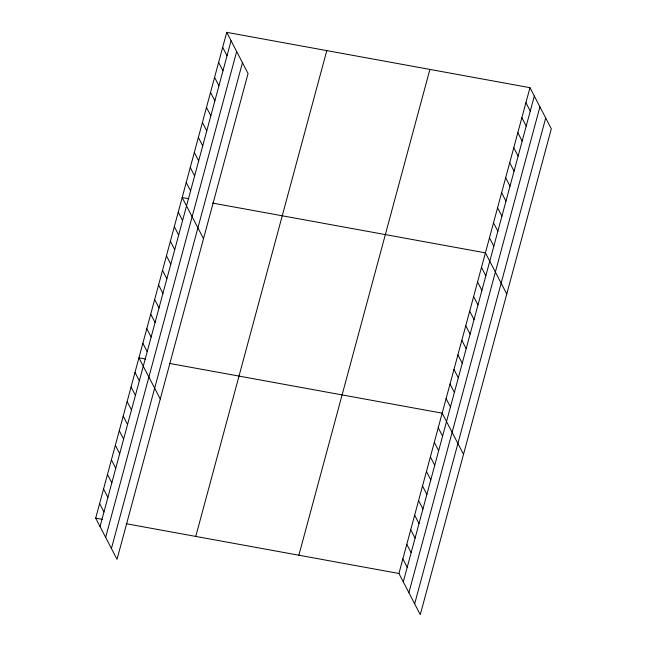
<?xml version="1.0" encoding="UTF-8"?>
<svg xmlns="http://www.w3.org/2000/svg" width="647" height="647" viewBox="0 0 647 647"><rect width="100%" height="100%" fill="white"/><g stroke="black" fill="none" stroke-linecap="round" stroke-linejoin="round"><path stroke-width="0.97" d="M226.725 32.35L248.068 73.515L117.034 559.323L95.691 518.158L226.725 32.35L529.966 87.677L551.309 128.842L420.275 614.65L398.932 573.485L529.966 87.677M100.034 526.545L231.076 40.737M105.647 537.366L236.681 51.55M111.421 548.51L242.455 62.694M195.766 536.42L326.8 50.603M298.865 555.231L429.899 69.415M403.283 581.863L534.317 96.055M408.888 592.684L539.922 106.876M414.662 603.829L545.696 118.021M188.843 198.742L182.179 197.529L203.514 238.694M212.669 203.093L485.42 252.848L506.755 294.013M145.607 359.061L138.935 357.84L160.27 399.013M169.433 363.404L442.176 413.166L463.511 454.331M95.691 518.158L102.363 519.379M126.189 523.722L398.932 573.485M525.922 102.687L530.265 111.074M521.87 117.705L526.213 126.092M517.818 132.724L522.161 141.103M513.767 147.734L518.11 156.121M509.715 162.753L514.066 171.14M505.671 177.771L510.014 186.15M501.619 192.782L505.962 201.168M497.567 207.8L501.91 216.187M493.515 222.819L497.866 231.197M489.464 237.829L493.815 246.216M481.489 267.421L485.832 275.808M477.559 281.995L481.902 290.382M473.62 296.569L477.971 304.955M469.69 311.142L474.041 319.529M465.759 325.724L470.11 334.103M461.829 340.298L466.18 348.676M457.898 354.871L462.249 363.25M453.968 369.445L458.311 377.824M450.037 384.019L454.38 392.397M446.106 398.592L450.449 406.979M438.245 427.74L442.588 436.127M434.315 442.313L438.658 450.7M222.673 47.368L227.024 55.747M430.384 456.887L434.727 465.274M218.629 62.379L222.972 70.766M426.454 471.461L430.797 479.848M214.578 77.397L218.921 85.784M422.523 486.034L426.866 494.421M210.526 92.416L214.869 100.795M418.593 500.608L422.936 508.995M206.474 107.426L210.825 115.813M414.662 515.19L419.005 523.569M202.43 122.445L206.773 130.831M410.724 529.764L415.075 538.142M198.378 137.463L202.721 145.842M406.793 544.337L411.144 552.716M194.326 152.482L198.669 160.86M402.863 558.911L407.214 567.29M190.275 167.492L194.618 175.879M186.223 182.511L190.574 190.889M178.24 212.103L182.591 220.481M174.31 226.676L178.661 235.055M170.379 241.25L174.73 249.629M166.449 255.824L170.8 264.202M162.518 270.397L166.869 278.784M158.588 284.971L162.931 293.358M154.657 299.545L159 307.932M150.727 314.118L155.07 322.505M146.796 328.692L151.139 337.079M142.866 343.266L147.209 351.653M135.005 372.421L139.348 380.8M131.074 386.995L135.417 395.374M127.144 401.569L131.487 409.947M123.213 416.142L127.556 424.521M119.283 430.716L123.626 439.095M115.352 445.29L119.695 453.668M111.413 459.863L115.764 468.25M107.483 474.437L111.834 482.824M103.552 489.011L107.903 497.397M99.622 503.584L103.973 511.971"/></g></svg>
